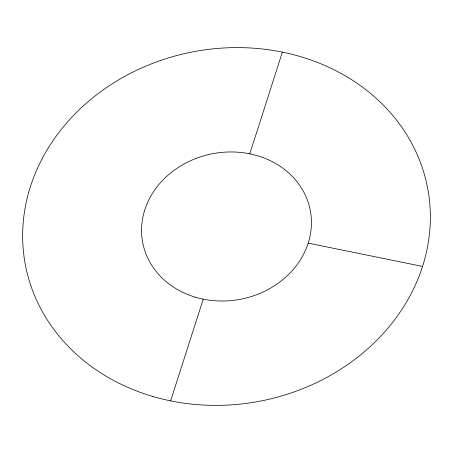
<?xml version="1.0" encoding="UTF-8"?>
<svg xmlns="http://www.w3.org/2000/svg" width="453" height="453" viewBox="0 0 453 453"><rect width="100%" height="100%" fill="white"/><g stroke="black" fill="none" stroke-linecap="round" stroke-linejoin="round"><path stroke-width="0.68" d="M170.639 400.871L203.221 299.15M249.779 153.839L282.361 52.118M308.187 243.136L422.553 266.432M195.566 297.242A85.317 74.105 -10.9 0 0 310.475 211.449A85.317 74.105 -10.9 0 0 173.459 170.792A85.317 74.105 -10.9 0 0 195.566 297.242M152.253 396.284A204.756 177.859 -10.9 0 0 428.04 190.385A204.756 177.859 -10.9 0 0 99.201 92.814A204.756 177.859 -10.9 0 0 152.253 396.284"/></g></svg>
